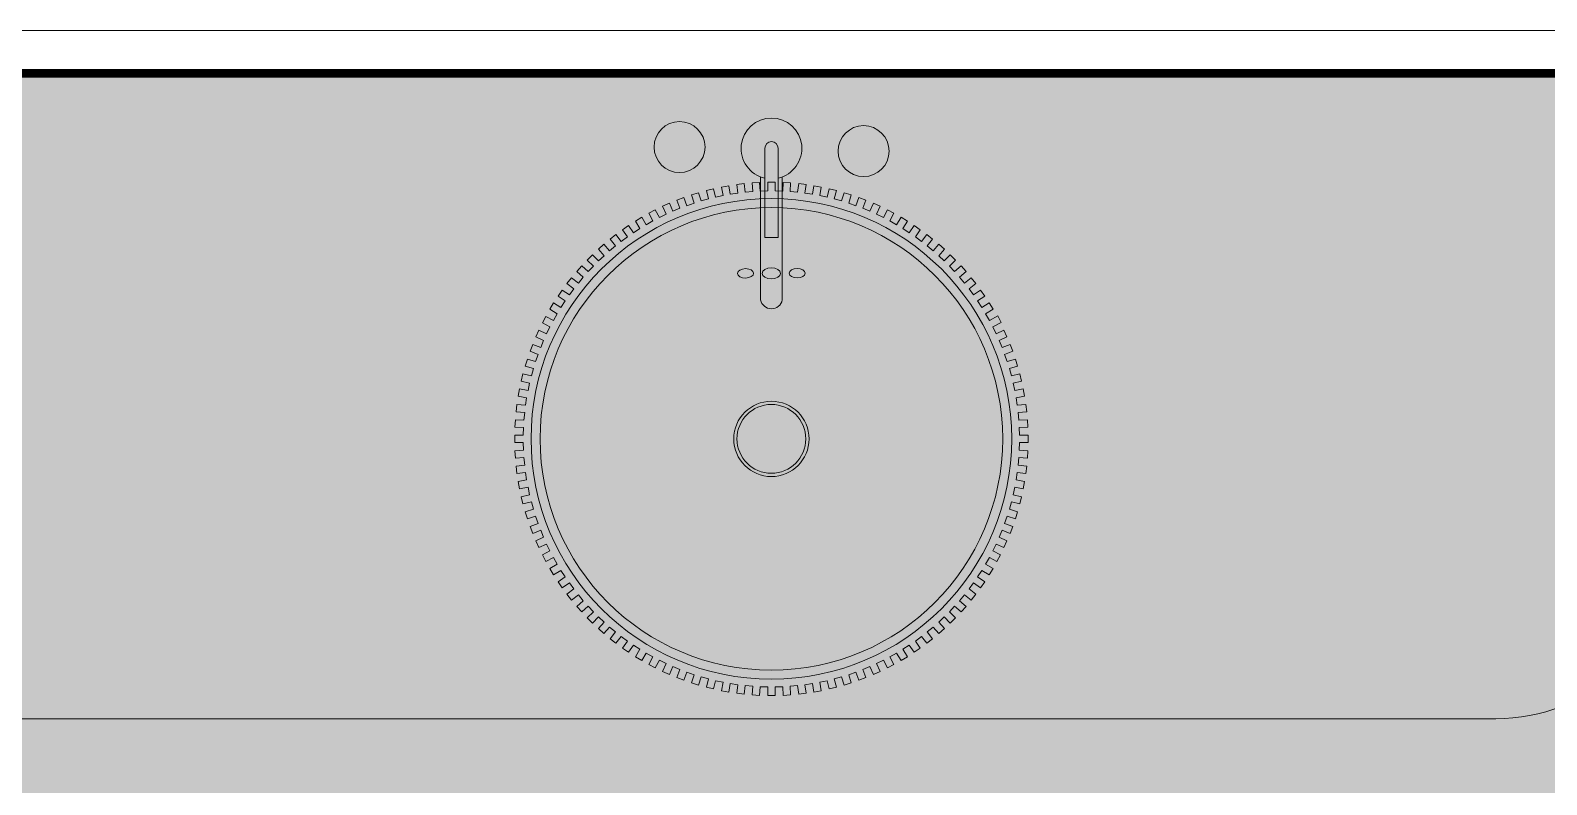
# Model space of a CAD drawing. Header units: metres. Extents: x 8 to 2416, y -346 to 476.
# Drawn here: x 217.583 to 218.993, y -96.512 to -95.811 of the extents above; entities that cross this region are included whole.
import ezdxf

# ---------------------------------------------------------------- set-up
doc = ezdxf.new("R2010")
doc.units = ezdxf.units.M
doc.linetypes.add('0', pattern=[0])
doc.layers.get('0').update_dxf_attribs({"color": 250, "linetype": '0', "lineweight": 20})
for name, color, linetype, lineweight in [('A-DOOR', 35, 'Continuous', 5), ('baños', 140, 'Continuous', 0), ('PLAFON', 253, 'Continuous', 5)]:
    doc.layers.add(name, color=color, linetype=linetype, lineweight=lineweight)
doc.styles.get("Standard").update_dxf_attribs({"font": 'arial.ttf', "height": 0.1875})

# ---------------------------------------------------------------- blocks, each defined once
blk = doc.blocks.new('PL BASE 2N NASAS 09')
at = {"layer": 'A-DOOR'}
for p, q in [((166.4316, -5.3718), (169.0136, -5.3718)), ((169.0136, -5.3718), (169.0476, -5.3718)), ((166.3576, -5.4117), (169.0876, -5.4117))]:
    blk.add_line(p, q, dxfattribs=at)
at = {"layer": 'baños', "linetype": 'Continuous'}
blk.add_line((168.3138, -5.4814, 0.0001), (168.3138, -5.5643, 0.0004), dxfattribs=at)
at = {"layer": 'baños'}
for p, q in [((168.2399, -5.5228), (168.2333, -5.5248)), ((168.2333, -5.5248), (168.2399, -5.5228)), ((168.2333, -5.5248), (168.2357, -5.5325)), ((168.2357, -5.5325), (168.2333, -5.5248)), ((168.2423, -5.5304), (168.2399, -5.5228)), ((168.2399, -5.5228), (168.2423, -5.5304)), ((168.2538, -5.5191), (168.2472, -5.5208)), ((168.2472, -5.5208), (168.2538, -5.5191)), ((168.2472, -5.5208), (168.2491, -5.5285)), ((168.2491, -5.5285), (168.2472, -5.5208)), ((168.2557, -5.5269), (168.2538, -5.5191)), ((168.2538, -5.5191), (168.2557, -5.5269)), ((168.268, -5.5163), (168.2612, -5.5175)), ((168.2612, -5.5175), (168.268, -5.5163)), ((168.2612, -5.5175), (168.2627, -5.5254)), ((168.2627, -5.5254), (168.2612, -5.5175)), ((168.2694, -5.5242), (168.268, -5.5163)), ((168.268, -5.5163), (168.2694, -5.5242)), ((168.2764, -5.5231), (168.2694, -5.5242)), ((168.2694, -5.5242), (168.2764, -5.5231)), ((168.2822, -5.5143), (168.2754, -5.5152)), ((168.2754, -5.5152), (168.2822, -5.5143)), ((168.2754, -5.5152), (168.2764, -5.5231)), ((168.2764, -5.5231), (168.2754, -5.5152)), ((168.2832, -5.5223), (168.2822, -5.5143)), ((168.2822, -5.5143), (168.2832, -5.5223)), ((168.2902, -5.5216), (168.2832, -5.5223)), ((168.2832, -5.5223), (168.2902, -5.5216)), ((168.2966, -5.5132), (168.2898, -5.5136)), ((168.2898, -5.5136), (168.2966, -5.5132)), ((168.2898, -5.5136), (168.2902, -5.5216)), ((168.2902, -5.5216), (168.2898, -5.5136)), ((168.2971, -5.5212), (168.2966, -5.5132)), ((168.2966, -5.5132), (168.2971, -5.5212)), ((168.3042, -5.521), (168.2971, -5.5212)), ((168.2971, -5.5212), (168.3042, -5.521)), ((168.311, -5.513), (168.3042, -5.513)), ((168.3042, -5.513), (168.3042, -5.521)), ((168.3042, -5.521), (168.3042, -5.513)), ((168.3042, -5.513), (168.311, -5.513)), ((168.311, -5.521), (168.311, -5.513)), ((168.311, -5.513), (168.311, -5.521)), ((168.3181, -5.5212), (168.311, -5.521)), ((168.311, -5.521), (168.3181, -5.5212)), ((168.3186, -5.5132), (168.3181, -5.5212)), ((168.3181, -5.5212), (168.3186, -5.5132)), ((168.3254, -5.5136), (168.3186, -5.5132)), ((168.3186, -5.5132), (168.3254, -5.5136)), ((168.325, -5.5216), (168.3254, -5.5136)), ((168.3254, -5.5136), (168.325, -5.5216)), ((168.332, -5.5223), (168.325, -5.5216)), ((168.325, -5.5216), (168.332, -5.5223)), ((168.333, -5.5143), (168.332, -5.5223)), ((168.332, -5.5223), (168.333, -5.5143)), ((168.3398, -5.5152), (168.333, -5.5143)), ((168.333, -5.5143), (168.3398, -5.5152)), ((168.3388, -5.5231), (168.3398, -5.5152)), ((168.3398, -5.5152), (168.3388, -5.5231)), ((168.3458, -5.5242), (168.3388, -5.5231)), ((168.3388, -5.5231), (168.3458, -5.5242)), ((168.3472, -5.5163), (168.3458, -5.5242)), ((168.3458, -5.5242), (168.3472, -5.5163)), ((168.354, -5.5175), (168.3472, -5.5163)), ((168.3472, -5.5163), (168.354, -5.5175)), ((168.3525, -5.5254), (168.354, -5.5175)), ((168.354, -5.5175), (168.3525, -5.5254)), ((168.3614, -5.5191), (168.3595, -5.5269)), ((168.3595, -5.5269), (168.3614, -5.5191)), ((168.368, -5.5208), (168.3614, -5.5191)), ((168.3614, -5.5191), (168.368, -5.5208)), ((168.3661, -5.5285), (168.368, -5.5208)), ((168.368, -5.5208), (168.3661, -5.5285)), ((168.3753, -5.5228), (168.3729, -5.5304)), ((168.3729, -5.5304), (168.3753, -5.5228)), ((168.3819, -5.5248), (168.3753, -5.5228)), ((168.3753, -5.5228), (168.3819, -5.5248)), ((168.3795, -5.5325), (168.3819, -5.5248)), ((168.3819, -5.5248), (168.3795, -5.5325)), ((168.1997, -5.5387), (168.1937, -5.5419)), ((168.1937, -5.5419), (168.1997, -5.5387)), ((168.2035, -5.5458), (168.1997, -5.5387)), ((168.1997, -5.5387), (168.2035, -5.5458)), ((168.2128, -5.5326), (168.2065, -5.5354)), ((168.2065, -5.5354), (168.2128, -5.5326)), ((168.2065, -5.5354), (168.2098, -5.5427)), ((168.2098, -5.5427), (168.2065, -5.5354)), ((168.2161, -5.5399), (168.2128, -5.5326)), ((168.2128, -5.5326), (168.2161, -5.5399)), ((168.2226, -5.5372), (168.2161, -5.5399)), ((168.2161, -5.5399), (168.2226, -5.5372)), ((168.2262, -5.5273), (168.2198, -5.5297)), ((168.2198, -5.5297), (168.2262, -5.5273)), ((168.2198, -5.5297), (168.2226, -5.5372)), ((168.2226, -5.5372), (168.2198, -5.5297)), ((168.229, -5.5348), (168.2262, -5.5273)), ((168.2262, -5.5273), (168.229, -5.5348)), ((168.2357, -5.5325), (168.229, -5.5348)), ((168.229, -5.5348), (168.2357, -5.5325)), ((168.2491, -5.5285), (168.2423, -5.5304)), ((168.2423, -5.5304), (168.2491, -5.5285)), ((168.2627, -5.5254), (168.2557, -5.5269)), ((168.2557, -5.5269), (168.2627, -5.5254)), ((168.3595, -5.5269), (168.3525, -5.5254)), ((168.3525, -5.5254), (168.3595, -5.5269)), ((168.3729, -5.5304), (168.3661, -5.5285)), ((168.3661, -5.5285), (168.3729, -5.5304)), ((168.3862, -5.5348), (168.3795, -5.5325)), ((168.3795, -5.5325), (168.3862, -5.5348)), ((168.389, -5.5273), (168.3862, -5.5348)), ((168.3862, -5.5348), (168.389, -5.5273)), ((168.3954, -5.5297), (168.389, -5.5273)), ((168.389, -5.5273), (168.3954, -5.5297)), ((168.3926, -5.5372), (168.3954, -5.5297)), ((168.3954, -5.5297), (168.3926, -5.5372)), ((168.3991, -5.5399), (168.3926, -5.5372)), ((168.3926, -5.5372), (168.3991, -5.5399)), ((168.4024, -5.5326), (168.3991, -5.5399)), ((168.3991, -5.5399), (168.4024, -5.5326)), ((168.4087, -5.5354), (168.4024, -5.5326)), ((168.4024, -5.5326), (168.4087, -5.5354)), ((168.4054, -5.5427), (168.4087, -5.5354)), ((168.4087, -5.5354), (168.4054, -5.5427)), ((168.4155, -5.5387), (168.4117, -5.5458)), ((168.4117, -5.5458), (168.4155, -5.5387)), ((168.4215, -5.5419), (168.4155, -5.5387)), ((168.4155, -5.5387), (168.4215, -5.5419)), ((168.1749, -5.5533), (168.1692, -5.5572)), ((168.1692, -5.5572), (168.1749, -5.5533)), ((168.1794, -5.5599), (168.1749, -5.5533)), ((168.1749, -5.5533), (168.1794, -5.5599)), ((168.1871, -5.5456), (168.1812, -5.5492)), ((168.1812, -5.5492), (168.1871, -5.5456)), ((168.1812, -5.5492), (168.1854, -5.556)), ((168.1854, -5.556), (168.1812, -5.5492)), ((168.1912, -5.5525), (168.1871, -5.5456)), ((168.1871, -5.5456), (168.1912, -5.5525)), ((168.1974, -5.549), (168.1912, -5.5525)), ((168.1912, -5.5525), (168.1974, -5.549)), ((168.1937, -5.5419), (168.1974, -5.549)), ((168.1974, -5.549), (168.1937, -5.5419)), ((168.2098, -5.5427), (168.2035, -5.5458)), ((168.2035, -5.5458), (168.2098, -5.5427)), ((168.4117, -5.5458), (168.4054, -5.5427)), ((168.4054, -5.5427), (168.4117, -5.5458)), ((168.4178, -5.549), (168.4215, -5.5419)), ((168.4215, -5.5419), (168.4178, -5.549)), ((168.424, -5.5525), (168.4178, -5.549)), ((168.4178, -5.549), (168.424, -5.5525)), ((168.4281, -5.5456), (168.424, -5.5525)), ((168.424, -5.5525), (168.4281, -5.5456)), ((168.434, -5.5492), (168.4281, -5.5456)), ((168.4281, -5.5456), (168.434, -5.5492)), ((168.4298, -5.556), (168.434, -5.5492)), ((168.434, -5.5492), (168.4298, -5.556)), ((168.4403, -5.5533), (168.4358, -5.5599)), ((168.4358, -5.5599), (168.4403, -5.5533)), ((168.446, -5.5572), (168.4403, -5.5533)), ((168.4403, -5.5533), (168.446, -5.5572)), ((168.1631, -5.5617), (168.1577, -5.5659)), ((168.1577, -5.5659), (168.1631, -5.5617)), ((168.1577, -5.5659), (168.1627, -5.5722)), ((168.1627, -5.5722), (168.1577, -5.5659)), ((168.1681, -5.568), (168.1631, -5.5617)), ((168.1631, -5.5617), (168.1681, -5.568)), ((168.1738, -5.5638), (168.1681, -5.568)), ((168.1681, -5.568), (168.1738, -5.5638)), ((168.1692, -5.5572), (168.1738, -5.5638)), ((168.1738, -5.5638), (168.1692, -5.5572)), ((168.1854, -5.556), (168.1794, -5.5599)), ((168.1794, -5.5599), (168.1854, -5.556)), ((168.4358, -5.5599), (168.4298, -5.556)), ((168.4298, -5.556), (168.4358, -5.5599)), ((168.4414, -5.5638), (168.446, -5.5572)), ((168.446, -5.5572), (168.4414, -5.5638)), ((168.4471, -5.568), (168.4414, -5.5638)), ((168.4414, -5.5638), (168.4471, -5.568)), ((168.4521, -5.5617), (168.4471, -5.568)), ((168.4471, -5.568), (168.4521, -5.5617)), ((168.4575, -5.5659), (168.4521, -5.5617)), ((168.4521, -5.5617), (168.4575, -5.5659)), ((168.4525, -5.5722), (168.4575, -5.5659)), ((168.4575, -5.5659), (168.4525, -5.5722)), ((168.1413, -5.5805), (168.1364, -5.5853)), ((168.1364, -5.5853), (168.1413, -5.5805)), ((168.147, -5.5861), (168.1413, -5.5805)), ((168.1413, -5.5805), (168.147, -5.5861)), ((168.1519, -5.5707), (168.1468, -5.5753)), ((168.1468, -5.5753), (168.1519, -5.5707)), ((168.1468, -5.5753), (168.1521, -5.5813)), ((168.1521, -5.5813), (168.1468, -5.5753)), ((168.1521, -5.5813), (168.147, -5.5861)), ((168.147, -5.5861), (168.1521, -5.5813)), ((168.1572, -5.5767), (168.1519, -5.5707)), ((168.1519, -5.5707), (168.1572, -5.5767)), ((168.1627, -5.5722), (168.1572, -5.5767)), ((168.1572, -5.5767), (168.1627, -5.5722)), ((168.458, -5.5767), (168.4525, -5.5722)), ((168.4525, -5.5722), (168.458, -5.5767)), ((168.4633, -5.5707), (168.458, -5.5767)), ((168.458, -5.5767), (168.4633, -5.5707)), ((168.4631, -5.5813), (168.4684, -5.5753)), ((168.4684, -5.5753), (168.4631, -5.5813)), ((168.4682, -5.5861), (168.4631, -5.5813)), ((168.4631, -5.5813), (168.4682, -5.5861)), ((168.4684, -5.5753), (168.4633, -5.5707)), ((168.4633, -5.5707), (168.4684, -5.5753)), ((168.4739, -5.5805), (168.4682, -5.5861)), ((168.4682, -5.5861), (168.4739, -5.5805)), ((168.4788, -5.5853), (168.4739, -5.5805)), ((168.4739, -5.5805), (168.4788, -5.5853)), ((168.1313, -5.5908), (168.1267, -5.596)), ((168.1267, -5.596), (168.1313, -5.5908)), ((168.1373, -5.5961), (168.1313, -5.5908)), ((168.1313, -5.5908), (168.1373, -5.5961)), ((168.1364, -5.5853), (168.1421, -5.591)), ((168.1421, -5.591), (168.1364, -5.5853)), ((168.1421, -5.591), (168.1373, -5.5961)), ((168.1373, -5.5961), (168.1421, -5.591)), ((168.4731, -5.591), (168.4788, -5.5853)), ((168.4788, -5.5853), (168.4731, -5.591)), ((168.4779, -5.5961), (168.4731, -5.591)), ((168.4731, -5.591), (168.4779, -5.5961)), ((168.4839, -5.5908), (168.4779, -5.5961)), ((168.4779, -5.5961), (168.4839, -5.5908)), ((168.4885, -5.596), (168.4839, -5.5908)), ((168.4839, -5.5908), (168.4885, -5.596)), ((168.1219, -5.6018), (168.1176, -5.6072)), ((168.1176, -5.6072), (168.1219, -5.6018)), ((168.1176, -5.6072), (168.1239, -5.6121)), ((168.1239, -5.6121), (168.1176, -5.6072)), ((168.1282, -5.6067), (168.1219, -5.6018)), ((168.1219, -5.6018), (168.1282, -5.6067)), ((168.1267, -5.596), (168.1327, -5.6013)), ((168.1327, -5.6013), (168.1267, -5.596)), ((168.1327, -5.6013), (168.1282, -5.6067)), ((168.1282, -5.6067), (168.1327, -5.6013)), ((168.4825, -5.6013), (168.4885, -5.596)), ((168.4885, -5.596), (168.4825, -5.6013)), ((168.487, -5.6067), (168.4825, -5.6013)), ((168.4825, -5.6013), (168.487, -5.6067)), ((168.4933, -5.6018), (168.487, -5.6067)), ((168.487, -5.6067), (168.4933, -5.6018)), ((168.4913, -5.6121), (168.4976, -5.6072)), ((168.4976, -5.6072), (168.4913, -5.6121)), ((168.4976, -5.6072), (168.4933, -5.6018)), ((168.4933, -5.6018), (168.4976, -5.6072)), ((168.1132, -5.6132), (168.1093, -5.6189)), ((168.1093, -5.6189), (168.1132, -5.6132)), ((168.1093, -5.6189), (168.1159, -5.6234)), ((168.1159, -5.6234), (168.1093, -5.6189)), ((168.1159, -5.6234), (168.112, -5.6294)), ((168.112, -5.6294), (168.1159, -5.6234)), ((168.1198, -5.6178), (168.1132, -5.6132)), ((168.1132, -5.6132), (168.1198, -5.6178)), ((168.1239, -5.6121), (168.1198, -5.6178)), ((168.1198, -5.6178), (168.1239, -5.6121)), ((168.4954, -5.6178), (168.4913, -5.6121)), ((168.4913, -5.6121), (168.4954, -5.6178)), ((168.502, -5.6132), (168.4954, -5.6178)), ((168.4954, -5.6178), (168.502, -5.6132)), ((168.4993, -5.6234), (168.5059, -5.6189)), ((168.5059, -5.6189), (168.4993, -5.6234)), ((168.5032, -5.6294), (168.4993, -5.6234)), ((168.4993, -5.6234), (168.5032, -5.6294)), ((168.5059, -5.6189), (168.502, -5.6132)), ((168.502, -5.6132), (168.5059, -5.6189)), ((168.0979, -5.6377), (168.0947, -5.6438)), ((168.0947, -5.6438), (168.0979, -5.6377)), ((168.105, -5.6414), (168.0979, -5.6377)), ((168.0979, -5.6377), (168.105, -5.6414)), ((168.1052, -5.6252), (168.1016, -5.6311)), ((168.1016, -5.6311), (168.1052, -5.6252)), ((168.1016, -5.6311), (168.1085, -5.6353)), ((168.1085, -5.6353), (168.1016, -5.6311)), ((168.1085, -5.6353), (168.105, -5.6414)), ((168.105, -5.6414), (168.1085, -5.6353)), ((168.112, -5.6294), (168.1052, -5.6252)), ((168.1052, -5.6252), (168.112, -5.6294)), ((168.51, -5.6252), (168.5032, -5.6294)), ((168.5032, -5.6294), (168.51, -5.6252)), ((168.5067, -5.6353), (168.5136, -5.6311)), ((168.5136, -5.6311), (168.5067, -5.6353)), ((168.5102, -5.6414), (168.5067, -5.6353)), ((168.5067, -5.6353), (168.5102, -5.6414)), ((168.5136, -5.6311), (168.51, -5.6252)), ((168.51, -5.6252), (168.5136, -5.6311)), ((168.518, -5.6373), (168.5102, -5.6414)), ((168.5102, -5.6414), (168.518, -5.6373)), ((168.5211, -5.6434), (168.518, -5.6373)), ((168.518, -5.6373), (168.5211, -5.6434)), ((168.0914, -5.6506), (168.0886, -5.6568)), ((168.0886, -5.6568), (168.0914, -5.6506)), ((168.0987, -5.6538), (168.0914, -5.6506)), ((168.0914, -5.6506), (168.0987, -5.6538)), ((168.0947, -5.6438), (168.1018, -5.6475)), ((168.1018, -5.6475), (168.0947, -5.6438)), ((168.1018, -5.6475), (168.0987, -5.6538)), ((168.0987, -5.6538), (168.1018, -5.6475)), ((168.5134, -5.6475), (168.5211, -5.6434)), ((168.5211, -5.6434), (168.5134, -5.6475)), ((168.5165, -5.6538), (168.5134, -5.6475)), ((168.5134, -5.6475), (168.5165, -5.6538)), ((168.5238, -5.6506), (168.5165, -5.6538)), ((168.5165, -5.6538), (168.5238, -5.6506)), ((168.5266, -5.6568), (168.5238, -5.6506)), ((168.5238, -5.6506), (168.5266, -5.6568)), ((168.0857, -5.6638), (168.0833, -5.6702)), ((168.0833, -5.6702), (168.0857, -5.6638)), ((168.0932, -5.6666), (168.0857, -5.6638)), ((168.0857, -5.6638), (168.0932, -5.6666)), ((168.0886, -5.6568), (168.0959, -5.6601)), ((168.0959, -5.6601), (168.0886, -5.6568)), ((168.0959, -5.6601), (168.0932, -5.6666)), ((168.0932, -5.6666), (168.0959, -5.6601)), ((168.5193, -5.6601), (168.5266, -5.6568)), ((168.5266, -5.6568), (168.5193, -5.6601)), ((168.522, -5.6666), (168.5193, -5.6601)), ((168.5193, -5.6601), (168.522, -5.6666)), ((168.5295, -5.6638), (168.522, -5.6666)), ((168.522, -5.6666), (168.5295, -5.6638)), ((168.5319, -5.6702), (168.5295, -5.6638)), ((168.5295, -5.6638), (168.5319, -5.6702)), ((168.0808, -5.6774), (168.0788, -5.6839)), ((168.0788, -5.6839), (168.0808, -5.6774)), ((168.0884, -5.6797), (168.0808, -5.6774)), ((168.0808, -5.6774), (168.0884, -5.6797)), ((168.0833, -5.6702), (168.0908, -5.6731)), ((168.0908, -5.6731), (168.0833, -5.6702)), ((168.0908, -5.6731), (168.0884, -5.6797)), ((168.0884, -5.6797), (168.0908, -5.6731)), ((168.5244, -5.6731), (168.5319, -5.6702)), ((168.5319, -5.6702), (168.5244, -5.6731)), ((168.5268, -5.6797), (168.5244, -5.6731)), ((168.5244, -5.6731), (168.5268, -5.6797)), ((168.5344, -5.6774), (168.5268, -5.6797)), ((168.5268, -5.6797), (168.5344, -5.6774)), ((168.5364, -5.6839), (168.5344, -5.6774)), ((168.5344, -5.6774), (168.5364, -5.6839)), ((168.0767, -5.6912), (168.0751, -5.6979)), ((168.0751, -5.6979), (168.0767, -5.6912)), ((168.0845, -5.6931), (168.0767, -5.6912)), ((168.0767, -5.6912), (168.0845, -5.6931)), ((168.0788, -5.6839), (168.0864, -5.6863)), ((168.0864, -5.6863), (168.0788, -5.6839)), ((168.0864, -5.6863), (168.0845, -5.6931)), ((168.0845, -5.6931), (168.0864, -5.6863)), ((168.5288, -5.6863), (168.5364, -5.6839)), ((168.5364, -5.6839), (168.5288, -5.6863)), ((168.5307, -5.6931), (168.5288, -5.6863)), ((168.5288, -5.6863), (168.5307, -5.6931)), ((168.5385, -5.6912), (168.5307, -5.6931)), ((168.5307, -5.6931), (168.5385, -5.6912)), ((168.5401, -5.6979), (168.5385, -5.6912)), ((168.5385, -5.6912), (168.5401, -5.6979)), ((168.0735, -5.7052), (168.0723, -5.712)), ((168.0723, -5.712), (168.0735, -5.7052)), ((168.0814, -5.7067), (168.0735, -5.7052)), ((168.0735, -5.7052), (168.0814, -5.7067)), ((168.0751, -5.6979), (168.0829, -5.6998)), ((168.0829, -5.6998), (168.0751, -5.6979)), ((168.0829, -5.6998), (168.0814, -5.7067)), ((168.0814, -5.7067), (168.0829, -5.6998)), ((168.5323, -5.6998), (168.5401, -5.6979)), ((168.5401, -5.6979), (168.5323, -5.6998)), ((168.5338, -5.7067), (168.5323, -5.6998)), ((168.5323, -5.6998), (168.5338, -5.7067)), ((168.5417, -5.7052), (168.5338, -5.7067)), ((168.5338, -5.7067), (168.5417, -5.7052)), ((168.5429, -5.712), (168.5417, -5.7052)), ((168.5417, -5.7052), (168.5429, -5.712)), ((168.0711, -5.7195), (168.0703, -5.7263)), ((168.0703, -5.7263), (168.0711, -5.7195)), ((168.0791, -5.7204), (168.0711, -5.7195)), ((168.0711, -5.7195), (168.0791, -5.7204)), ((168.0723, -5.712), (168.0801, -5.7134)), ((168.0801, -5.7134), (168.0723, -5.712)), ((168.0801, -5.7134), (168.0791, -5.7204)), ((168.0791, -5.7204), (168.0801, -5.7134)), ((168.5351, -5.7134), (168.5429, -5.712)), ((168.5429, -5.712), (168.5351, -5.7134)), ((168.5361, -5.7204), (168.5351, -5.7134)), ((168.5351, -5.7134), (168.5361, -5.7204)), ((168.5441, -5.7195), (168.5361, -5.7204)), ((168.5361, -5.7204), (168.5441, -5.7195)), ((168.5449, -5.7263), (168.5441, -5.7195)), ((168.5441, -5.7195), (168.5449, -5.7263)), ((168.0696, -5.7338), (168.0692, -5.7406)), ((168.0692, -5.7406), (168.0696, -5.7338)), ((168.0776, -5.7343), (168.0696, -5.7338)), ((168.0696, -5.7338), (168.0776, -5.7343)), ((168.0703, -5.7263), (168.0783, -5.7272)), ((168.0783, -5.7272), (168.0703, -5.7263)), ((168.0783, -5.7272), (168.0776, -5.7343)), ((168.0776, -5.7343), (168.0783, -5.7272)), ((168.5369, -5.7272), (168.5449, -5.7263)), ((168.5449, -5.7263), (168.5369, -5.7272)), ((168.5376, -5.7343), (168.5369, -5.7272)), ((168.5369, -5.7272), (168.5376, -5.7343)), ((168.5456, -5.7338), (168.5376, -5.7343)), ((168.5376, -5.7343), (168.5456, -5.7338)), ((168.546, -5.7406), (168.5456, -5.7338)), ((168.5456, -5.7338), (168.546, -5.7406)), ((168.077, -5.7482), (168.069, -5.7482)), ((168.069, -5.7482), (168.069, -5.7551)), ((168.069, -5.7551), (168.069, -5.7482)), ((168.069, -5.7482), (168.077, -5.7482)), ((168.0692, -5.7406), (168.0772, -5.7411)), ((168.0772, -5.7411), (168.0692, -5.7406)), ((168.0772, -5.7411), (168.077, -5.7482)), ((168.077, -5.7482), (168.0772, -5.7411)), ((168.538, -5.7411), (168.546, -5.7406)), ((168.546, -5.7406), (168.538, -5.7411)), ((168.5382, -5.7482), (168.538, -5.7411)), ((168.538, -5.7411), (168.5382, -5.7482)), ((168.5462, -5.7482), (168.5382, -5.7482)), ((168.5382, -5.7482), (168.5462, -5.7482)), ((168.5462, -5.7551), (168.5462, -5.7482)), ((168.5462, -5.7482), (168.5462, -5.7551)), ((168.069, -5.7551), (168.077, -5.7551)), ((168.077, -5.7551), (168.069, -5.7551)), ((168.0772, -5.7621), (168.0692, -5.7626)), ((168.0692, -5.7626), (168.0772, -5.7621)), ((168.0692, -5.7626), (168.0696, -5.7695)), ((168.0696, -5.7695), (168.0692, -5.7626)), ((168.077, -5.7551), (168.0772, -5.7621)), ((168.0772, -5.7621), (168.077, -5.7551)), ((168.538, -5.7621), (168.5382, -5.7551)), ((168.5382, -5.7551), (168.538, -5.7621)), ((168.546, -5.7626), (168.538, -5.7621)), ((168.538, -5.7621), (168.546, -5.7626)), ((168.5382, -5.7551), (168.5462, -5.7551)), ((168.5462, -5.7551), (168.5382, -5.7551)), ((168.5456, -5.7695), (168.546, -5.7626)), ((168.546, -5.7626), (168.5456, -5.7695)), ((168.0696, -5.7695), (168.0776, -5.769)), ((168.0776, -5.769), (168.0696, -5.7695)), ((168.0783, -5.776), (168.0703, -5.777)), ((168.0703, -5.777), (168.0783, -5.776)), ((168.0703, -5.777), (168.0711, -5.7838)), ((168.0711, -5.7838), (168.0703, -5.777)), ((168.0776, -5.769), (168.0783, -5.776)), ((168.0783, -5.776), (168.0776, -5.769)), ((168.5369, -5.776), (168.5376, -5.769)), ((168.5376, -5.769), (168.5369, -5.776)), ((168.5449, -5.777), (168.5369, -5.776)), ((168.5369, -5.776), (168.5449, -5.777)), ((168.5376, -5.769), (168.5456, -5.7695)), ((168.5456, -5.7695), (168.5376, -5.769)), ((168.5441, -5.7838), (168.5449, -5.777)), ((168.5449, -5.777), (168.5441, -5.7838)), ((168.0711, -5.7838), (168.0791, -5.7828)), ((168.0791, -5.7828), (168.0711, -5.7838)), ((168.0801, -5.7898), (168.0723, -5.7913)), ((168.0723, -5.7913), (168.0801, -5.7898)), ((168.0723, -5.7913), (168.0735, -5.798)), ((168.0735, -5.798), (168.0723, -5.7913)), ((168.0791, -5.7828), (168.0801, -5.7898)), ((168.0801, -5.7898), (168.0791, -5.7828)), ((168.5351, -5.7898), (168.5361, -5.7828)), ((168.5361, -5.7828), (168.5351, -5.7898)), ((168.5429, -5.7913), (168.5351, -5.7898)), ((168.5351, -5.7898), (168.5429, -5.7913)), ((168.5361, -5.7828), (168.5441, -5.7838)), ((168.5441, -5.7838), (168.5361, -5.7828)), ((168.5417, -5.798), (168.5429, -5.7913)), ((168.5429, -5.7913), (168.5417, -5.798)), ((168.0735, -5.798), (168.0814, -5.7966)), ((168.0814, -5.7966), (168.0735, -5.798)), ((168.0829, -5.8035), (168.0751, -5.8054)), ((168.0751, -5.8054), (168.0829, -5.8035)), ((168.0751, -5.8054), (168.0767, -5.8121)), ((168.0767, -5.8121), (168.0751, -5.8054)), ((168.0814, -5.7966), (168.0829, -5.8035)), ((168.0829, -5.8035), (168.0814, -5.7966)), ((168.5323, -5.8035), (168.5338, -5.7966)), ((168.5338, -5.7966), (168.5323, -5.8035)), ((168.5401, -5.8054), (168.5323, -5.8035)), ((168.5323, -5.8035), (168.5401, -5.8054)), ((168.5338, -5.7966), (168.5417, -5.798)), ((168.5417, -5.798), (168.5338, -5.7966)), ((168.5385, -5.8121), (168.5401, -5.8054)), ((168.5401, -5.8054), (168.5385, -5.8121)), ((168.0767, -5.8121), (168.0845, -5.8102)), ((168.0845, -5.8102), (168.0767, -5.8121)), ((168.0864, -5.817), (168.0788, -5.8193)), ((168.0788, -5.8193), (168.0864, -5.817)), ((168.0788, -5.8193), (168.0808, -5.8259)), ((168.0808, -5.8259), (168.0788, -5.8193)), ((168.0845, -5.8102), (168.0864, -5.817)), ((168.0864, -5.817), (168.0845, -5.8102)), ((168.5288, -5.817), (168.5307, -5.8102)), ((168.5307, -5.8102), (168.5288, -5.817)), ((168.5364, -5.8193), (168.5288, -5.817)), ((168.5288, -5.817), (168.5364, -5.8193)), ((168.5307, -5.8102), (168.5385, -5.8121)), ((168.5385, -5.8121), (168.5307, -5.8102)), ((168.5344, -5.8259), (168.5364, -5.8193)), ((168.5364, -5.8193), (168.5344, -5.8259)), ((168.0808, -5.8259), (168.0884, -5.8235)), ((168.0884, -5.8235), (168.0808, -5.8259)), ((168.0908, -5.8302), (168.0833, -5.833)), ((168.0833, -5.833), (168.0908, -5.8302)), ((168.0833, -5.833), (168.0857, -5.8395)), ((168.0857, -5.8395), (168.0833, -5.833)), ((168.0884, -5.8235), (168.0908, -5.8302)), ((168.0908, -5.8302), (168.0884, -5.8235)), ((168.5244, -5.8302), (168.5268, -5.8235)), ((168.5268, -5.8235), (168.5244, -5.8302)), ((168.5319, -5.833), (168.5244, -5.8302)), ((168.5244, -5.8302), (168.5319, -5.833)), ((168.5268, -5.8235), (168.5344, -5.8259)), ((168.5344, -5.8259), (168.5268, -5.8235)), ((168.5295, -5.8395), (168.5319, -5.833)), ((168.5319, -5.833), (168.5295, -5.8395)), ((168.0857, -5.8395), (168.0932, -5.8366)), ((168.0932, -5.8366), (168.0857, -5.8395)), ((168.0959, -5.8431), (168.0886, -5.8464)), ((168.0886, -5.8464), (168.0959, -5.8431)), ((168.0886, -5.8464), (168.0914, -5.8527)), ((168.0914, -5.8527), (168.0886, -5.8464)), ((168.0932, -5.8366), (168.0959, -5.8431)), ((168.0959, -5.8431), (168.0932, -5.8366)), ((168.5193, -5.8431), (168.522, -5.8366)), ((168.522, -5.8366), (168.5193, -5.8431)), ((168.5266, -5.8464), (168.5193, -5.8431)), ((168.5193, -5.8431), (168.5266, -5.8464)), ((168.522, -5.8366), (168.5295, -5.8395)), ((168.5295, -5.8395), (168.522, -5.8366)), ((168.5238, -5.8527), (168.5266, -5.8464)), ((168.5266, -5.8464), (168.5238, -5.8527)), ((168.0914, -5.8527), (168.0987, -5.8494)), ((168.0987, -5.8494), (168.0914, -5.8527)), ((168.1018, -5.8558), (168.0947, -5.8595)), ((168.0947, -5.8595), (168.1018, -5.8558)), ((168.0947, -5.8595), (168.0979, -5.8656)), ((168.0979, -5.8656), (168.0947, -5.8595)), ((168.0979, -5.8656), (168.105, -5.8618)), ((168.105, -5.8618), (168.0979, -5.8656)), ((168.0987, -5.8494), (168.1018, -5.8558)), ((168.1018, -5.8558), (168.0987, -5.8494)), ((168.105, -5.8618), (168.1085, -5.868)), ((168.1085, -5.868), (168.105, -5.8618)), ((168.5067, -5.868), (168.5102, -5.8618)), ((168.5102, -5.8618), (168.5067, -5.868)), ((168.5102, -5.8618), (168.5173, -5.8656)), ((168.5173, -5.8656), (168.5102, -5.8618)), ((168.5134, -5.8558), (168.5165, -5.8494)), ((168.5165, -5.8494), (168.5134, -5.8558)), ((168.5205, -5.8595), (168.5134, -5.8558)), ((168.5134, -5.8558), (168.5205, -5.8595)), ((168.5165, -5.8494), (168.5238, -5.8527)), ((168.5238, -5.8527), (168.5165, -5.8494)), ((168.5173, -5.8656), (168.5205, -5.8595)), ((168.5205, -5.8595), (168.5173, -5.8656)), ((168.1085, -5.868), (168.1016, -5.8721)), ((168.1016, -5.8721), (168.1085, -5.868)), ((168.1016, -5.8721), (168.1052, -5.878)), ((168.1052, -5.878), (168.1016, -5.8721)), ((168.1052, -5.878), (168.112, -5.8739)), ((168.112, -5.8739), (168.1052, -5.878)), ((168.112, -5.8739), (168.1159, -5.8798)), ((168.1159, -5.8798), (168.112, -5.8739)), ((168.4993, -5.8798), (168.5032, -5.8739)), ((168.5032, -5.8739), (168.4993, -5.8798)), ((168.5032, -5.8739), (168.51, -5.878)), ((168.51, -5.878), (168.5032, -5.8739)), ((168.5136, -5.8721), (168.5067, -5.868)), ((168.5067, -5.868), (168.5136, -5.8721)), ((168.51, -5.878), (168.5136, -5.8721)), ((168.5136, -5.8721), (168.51, -5.878)), ((168.1159, -5.8798), (168.1093, -5.8844)), ((168.1093, -5.8844), (168.1159, -5.8798)), ((168.1093, -5.8844), (168.1132, -5.89)), ((168.1132, -5.89), (168.1093, -5.8844)), ((168.1132, -5.89), (168.1198, -5.8855)), ((168.1198, -5.8855), (168.1132, -5.89)), ((168.1239, -5.8911), (168.1176, -5.8961)), ((168.1176, -5.8961), (168.1239, -5.8911)), ((168.1198, -5.8855), (168.1239, -5.8911)), ((168.1239, -5.8911), (168.1198, -5.8855)), ((168.4913, -5.8911), (168.4954, -5.8855)), ((168.4954, -5.8855), (168.4913, -5.8911)), ((168.4976, -5.8961), (168.4913, -5.8911)), ((168.4913, -5.8911), (168.4976, -5.8961)), ((168.4954, -5.8855), (168.502, -5.89)), ((168.502, -5.89), (168.4954, -5.8855)), ((168.5059, -5.8844), (168.4993, -5.8798)), ((168.4993, -5.8798), (168.5059, -5.8844)), ((168.502, -5.89), (168.5059, -5.8844)), ((168.5059, -5.8844), (168.502, -5.89)), ((168.1176, -5.8961), (168.1219, -5.9015)), ((168.1219, -5.9015), (168.1176, -5.8961)), ((168.1219, -5.9015), (168.1282, -5.8966)), ((168.1282, -5.8966), (168.1219, -5.9015)), ((168.1327, -5.902), (168.1267, -5.9073)), ((168.1267, -5.9073), (168.1327, -5.902)), ((168.1282, -5.8966), (168.1327, -5.902)), ((168.1327, -5.902), (168.1282, -5.8966)), ((168.4825, -5.902), (168.487, -5.8966)), ((168.487, -5.8966), (168.4825, -5.902)), ((168.4885, -5.9073), (168.4825, -5.902)), ((168.4825, -5.902), (168.4885, -5.9073)), ((168.487, -5.8966), (168.4933, -5.9015)), ((168.4933, -5.9015), (168.487, -5.8966)), ((168.4933, -5.9015), (168.4976, -5.8961)), ((168.4976, -5.8961), (168.4933, -5.9015)), ((168.1267, -5.9073), (168.1313, -5.9124)), ((168.1313, -5.9124), (168.1267, -5.9073)), ((168.1313, -5.9124), (168.1373, -5.9071)), ((168.1373, -5.9071), (168.1313, -5.9124)), ((168.1421, -5.9123), (168.1364, -5.9179)), ((168.1364, -5.9179), (168.1421, -5.9123)), ((168.1364, -5.9179), (168.1413, -5.9228)), ((168.1413, -5.9228), (168.1364, -5.9179)), ((168.1373, -5.9071), (168.1421, -5.9123)), ((168.1421, -5.9123), (168.1373, -5.9071)), ((168.1413, -5.9228), (168.147, -5.9171)), ((168.147, -5.9171), (168.1413, -5.9228)), ((168.147, -5.9171), (168.1521, -5.922)), ((168.1521, -5.922), (168.147, -5.9171)), ((168.4631, -5.922), (168.4682, -5.9171)), ((168.4682, -5.9171), (168.4631, -5.922)), ((168.4682, -5.9171), (168.4739, -5.9228)), ((168.4739, -5.9228), (168.4682, -5.9171)), ((168.4731, -5.9123), (168.4779, -5.9071)), ((168.4779, -5.9071), (168.4731, -5.9123)), ((168.4788, -5.9179), (168.4731, -5.9123)), ((168.4731, -5.9123), (168.4788, -5.9179)), ((168.4739, -5.9228), (168.4788, -5.9179)), ((168.4788, -5.9179), (168.4739, -5.9228)), ((168.4779, -5.9071), (168.4839, -5.9124)), ((168.4839, -5.9124), (168.4779, -5.9071)), ((168.4839, -5.9124), (168.4885, -5.9073)), ((168.4885, -5.9073), (168.4839, -5.9124)), ((168.1521, -5.922), (168.1468, -5.928)), ((168.1468, -5.928), (168.1521, -5.922)), ((168.1468, -5.928), (168.1519, -5.9325)), ((168.1519, -5.9325), (168.1468, -5.928)), ((168.1519, -5.9325), (168.1572, -5.9265)), ((168.1572, -5.9265), (168.1519, -5.9325)), ((168.1572, -5.9265), (168.1627, -5.931)), ((168.1627, -5.931), (168.1572, -5.9265)), ((168.1627, -5.931), (168.1577, -5.9374)), ((168.1577, -5.9374), (168.1627, -5.931)), ((168.4525, -5.931), (168.458, -5.9265)), ((168.458, -5.9265), (168.4525, -5.931)), ((168.4575, -5.9374), (168.4525, -5.931)), ((168.4525, -5.931), (168.4575, -5.9374)), ((168.458, -5.9265), (168.4633, -5.9325)), ((168.4633, -5.9325), (168.458, -5.9265)), ((168.4684, -5.928), (168.4631, -5.922)), ((168.4631, -5.922), (168.4684, -5.928)), ((168.4633, -5.9325), (168.4684, -5.928)), ((168.4684, -5.928), (168.4633, -5.9325)), ((168.1577, -5.9374), (168.1631, -5.9416)), ((168.1631, -5.9416), (168.1577, -5.9374)), ((168.1631, -5.9416), (168.1681, -5.9353)), ((168.1681, -5.9353), (168.1631, -5.9416)), ((168.1681, -5.9353), (168.1738, -5.9395)), ((168.1738, -5.9395), (168.1681, -5.9353)), ((168.1738, -5.9395), (168.1692, -5.9461)), ((168.1692, -5.9461), (168.1738, -5.9395)), ((168.1692, -5.9461), (168.1749, -5.95)), ((168.1749, -5.95), (168.1692, -5.9461)), ((168.1749, -5.95), (168.1794, -5.9434)), ((168.1794, -5.9434), (168.1749, -5.95)), ((168.1794, -5.9434), (168.1854, -5.9472)), ((168.1854, -5.9472), (168.1794, -5.9434)), ((168.1854, -5.9472), (168.1812, -5.9541)), ((168.1812, -5.9541), (168.1854, -5.9472)), ((168.4298, -5.9472), (168.4358, -5.9434)), ((168.4358, -5.9434), (168.4298, -5.9472)), ((168.434, -5.9541), (168.4298, -5.9472)), ((168.4298, -5.9472), (168.434, -5.9541)), ((168.4358, -5.9434), (168.4403, -5.95)), ((168.4403, -5.95), (168.4358, -5.9434)), ((168.4403, -5.95), (168.446, -5.9461)), ((168.446, -5.9461), (168.4403, -5.95)), ((168.4414, -5.9395), (168.4471, -5.9353)), ((168.4471, -5.9353), (168.4414, -5.9395)), ((168.446, -5.9461), (168.4414, -5.9395)), ((168.4414, -5.9395), (168.446, -5.9461)), ((168.4471, -5.9353), (168.4521, -5.9416)), ((168.4521, -5.9416), (168.4471, -5.9353)), ((168.4521, -5.9416), (168.4575, -5.9374)), ((168.4575, -5.9374), (168.4521, -5.9416)), ((168.1812, -5.9541), (168.1871, -5.9576)), ((168.1871, -5.9576), (168.1812, -5.9541)), ((168.1871, -5.9576), (168.1912, -5.9508)), ((168.1912, -5.9508), (168.1871, -5.9576)), ((168.1912, -5.9508), (168.1974, -5.9542)), ((168.1974, -5.9542), (168.1912, -5.9508)), ((168.1974, -5.9542), (168.1937, -5.9613)), ((168.1937, -5.9613), (168.1974, -5.9542)), ((168.1937, -5.9613), (168.1997, -5.9645)), ((168.1997, -5.9645), (168.1937, -5.9613)), ((168.1997, -5.9645), (168.2035, -5.9574)), ((168.2035, -5.9574), (168.1997, -5.9645)), ((168.2035, -5.9574), (168.2098, -5.9605)), ((168.2098, -5.9605), (168.2035, -5.9574)), ((168.2098, -5.9605), (168.2065, -5.9678)), ((168.2065, -5.9678), (168.2098, -5.9605)), ((168.4054, -5.9605), (168.4117, -5.9574)), ((168.4117, -5.9574), (168.4054, -5.9605)), ((168.4087, -5.9678), (168.4054, -5.9605)), ((168.4054, -5.9605), (168.4087, -5.9678)), ((168.4117, -5.9574), (168.4155, -5.9645)), ((168.4155, -5.9645), (168.4117, -5.9574)), ((168.4155, -5.9645), (168.4215, -5.9613)), ((168.4215, -5.9613), (168.4155, -5.9645)), ((168.4178, -5.9542), (168.424, -5.9508)), ((168.424, -5.9508), (168.4178, -5.9542)), ((168.4215, -5.9613), (168.4178, -5.9542)), ((168.4178, -5.9542), (168.4215, -5.9613)), ((168.424, -5.9508), (168.4281, -5.9576)), ((168.4281, -5.9576), (168.424, -5.9508)), ((168.4281, -5.9576), (168.434, -5.9541)), ((168.434, -5.9541), (168.4281, -5.9576)), ((168.2065, -5.9678), (168.2128, -5.9706)), ((168.2128, -5.9706), (168.2065, -5.9678)), ((168.2128, -5.9706), (168.2161, -5.9633)), ((168.2161, -5.9633), (168.2128, -5.9706)), ((168.2161, -5.9633), (168.2226, -5.966)), ((168.2226, -5.966), (168.2161, -5.9633)), ((168.2226, -5.966), (168.2198, -5.9735)), ((168.2198, -5.9735), (168.2226, -5.966)), ((168.2198, -5.9735), (168.2262, -5.976)), ((168.2262, -5.976), (168.2198, -5.9735)), ((168.2262, -5.976), (168.229, -5.9685)), ((168.229, -5.9685), (168.2262, -5.976)), ((168.229, -5.9685), (168.2357, -5.9708)), ((168.2357, -5.9708), (168.229, -5.9685)), ((168.2357, -5.9708), (168.2333, -5.9784)), ((168.2333, -5.9784), (168.2357, -5.9708)), ((168.2399, -5.9805), (168.2423, -5.9728)), ((168.2423, -5.9728), (168.2399, -5.9805)), ((168.2423, -5.9728), (168.2491, -5.9747)), ((168.2491, -5.9747), (168.2423, -5.9728)), ((168.2491, -5.9747), (168.2472, -5.9825)), ((168.2472, -5.9825), (168.2491, -5.9747)), ((168.3661, -5.9747), (168.3729, -5.9728)), ((168.3729, -5.9728), (168.3661, -5.9747)), ((168.368, -5.9825), (168.3661, -5.9747)), ((168.3661, -5.9747), (168.368, -5.9825)), ((168.3729, -5.9728), (168.3753, -5.9805)), ((168.3753, -5.9805), (168.3729, -5.9728)), ((168.3795, -5.9708), (168.3862, -5.9685)), ((168.3862, -5.9685), (168.3795, -5.9708)), ((168.3819, -5.9784), (168.3795, -5.9708)), ((168.3795, -5.9708), (168.3819, -5.9784)), ((168.3862, -5.9685), (168.389, -5.976)), ((168.389, -5.976), (168.3862, -5.9685)), ((168.389, -5.976), (168.3954, -5.9735)), ((168.3954, -5.9735), (168.389, -5.976)), ((168.3926, -5.966), (168.3991, -5.9633)), ((168.3991, -5.9633), (168.3926, -5.966)), ((168.3954, -5.9735), (168.3926, -5.966)), ((168.3926, -5.966), (168.3954, -5.9735)), ((168.3991, -5.9633), (168.4024, -5.9706)), ((168.4024, -5.9706), (168.3991, -5.9633)), ((168.4024, -5.9706), (168.4087, -5.9678)), ((168.4087, -5.9678), (168.4024, -5.9706)), ((168.2333, -5.9784), (168.2399, -5.9805)), ((168.2399, -5.9805), (168.2333, -5.9784)), ((168.2472, -5.9825), (168.2538, -5.9841)), ((168.2538, -5.9841), (168.2472, -5.9825)), ((168.2538, -5.9841), (168.2557, -5.9764)), ((168.2557, -5.9764), (168.2538, -5.9841)), ((168.2557, -5.9764), (168.2627, -5.9778)), ((168.2627, -5.9778), (168.2557, -5.9764)), ((168.2627, -5.9778), (168.2612, -5.9857)), ((168.2612, -5.9857), (168.2627, -5.9778)), ((168.2612, -5.9857), (168.268, -5.987)), ((168.268, -5.987), (168.2612, -5.9857)), ((168.268, -5.987), (168.2694, -5.9791)), ((168.2694, -5.9791), (168.268, -5.987)), ((168.2694, -5.9791), (168.2764, -5.9801)), ((168.2764, -5.9801), (168.2694, -5.9791)), ((168.2764, -5.9801), (168.2754, -5.9881)), ((168.2754, -5.9881), (168.2764, -5.9801)), ((168.2754, -5.9881), (168.2822, -5.9889)), ((168.2822, -5.9889), (168.2754, -5.9881)), ((168.2822, -5.9889), (168.2832, -5.981)), ((168.2832, -5.981), (168.2822, -5.9889)), ((168.2832, -5.981), (168.2902, -5.9816)), ((168.2902, -5.9816), (168.2832, -5.981)), ((168.2902, -5.9816), (168.2898, -5.9896)), ((168.2898, -5.9896), (168.2902, -5.9816)), ((168.2898, -5.9896), (168.2966, -5.99)), ((168.2966, -5.99), (168.2898, -5.9896)), ((168.2966, -5.99), (168.2971, -5.982)), ((168.2971, -5.982), (168.2966, -5.99)), ((168.2971, -5.982), (168.3042, -5.9822)), ((168.3042, -5.9822), (168.2971, -5.982)), ((168.3042, -5.9822), (168.3042, -5.9903)), ((168.3042, -5.9903), (168.3042, -5.9822)), ((168.3042, -5.9903), (168.311, -5.9903)), ((168.311, -5.9903), (168.3042, -5.9903)), ((168.311, -5.9822), (168.3181, -5.982)), ((168.3181, -5.982), (168.311, -5.9822)), ((168.311, -5.9903), (168.311, -5.9822)), ((168.311, -5.9822), (168.311, -5.9903)), ((168.3181, -5.982), (168.3186, -5.99)), ((168.3186, -5.99), (168.3181, -5.982)), ((168.3186, -5.99), (168.3254, -5.9896)), ((168.3254, -5.9896), (168.3186, -5.99)), ((168.325, -5.9816), (168.332, -5.981)), ((168.332, -5.981), (168.325, -5.9816)), ((168.3254, -5.9896), (168.325, -5.9816)), ((168.325, -5.9816), (168.3254, -5.9896)), ((168.332, -5.981), (168.333, -5.9889)), ((168.333, -5.9889), (168.332, -5.981)), ((168.333, -5.9889), (168.3398, -5.9881)), ((168.3398, -5.9881), (168.333, -5.9889)), ((168.3388, -5.9801), (168.3458, -5.9791)), ((168.3458, -5.9791), (168.3388, -5.9801)), ((168.3398, -5.9881), (168.3388, -5.9801)), ((168.3388, -5.9801), (168.3398, -5.9881)), ((168.3458, -5.9791), (168.3472, -5.987)), ((168.3472, -5.987), (168.3458, -5.9791)), ((168.3472, -5.987), (168.354, -5.9857)), ((168.354, -5.9857), (168.3472, -5.987)), ((168.3525, -5.9778), (168.3595, -5.9764)), ((168.3595, -5.9764), (168.3525, -5.9778)), ((168.354, -5.9857), (168.3525, -5.9778)), ((168.3525, -5.9778), (168.354, -5.9857)), ((168.3595, -5.9764), (168.3614, -5.9841)), ((168.3614, -5.9841), (168.3595, -5.9764)), ((168.3614, -5.9841), (168.368, -5.9825)), ((168.368, -5.9825), (168.3614, -5.9841)), ((168.3753, -5.9805), (168.3819, -5.9784)), ((168.3819, -5.9784), (168.3753, -5.9805)), ((168.981, -6.0117), (166.4641, -6.0117))]:
    blk.add_line(p, q, dxfattribs=at)
at = {"layer": 'baños', "linetype": 'Continuous'}
for points, elevation in [([(168.3015, -5.5092, -9.082434), (168.3138, -5.5092)], 0), ([(168.3077, -5.4752, 0.385153), (168.3015, -5.4814), (168.3015, -5.4814)], 0.0001), ([(168.3077, -5.4752, -0.385153), (168.3138, -5.4814), (168.3138, -5.4814)], 0.0001), ([(168.3177, -5.5081), (168.3177, -5.6224, -0.363105), (168.3076, -5.6306, -0.363105), (168.2976, -5.6224), (168.2976, -5.5081)], 0)]:
    blk.add_lwpolyline(points, format="xyb", dxfattribs=dict(at, elevation=elevation))
at = {"layer": 'baños', "linetype": 'Continuous', "extrusion": (-1, -1.31781e-06, -8.43443e-26), "elevation": -168.3014}
blk.add_lwpolyline([(5.5645, 0.0004), (5.4816, 0.0001)], close=True, dxfattribs=at)
at = {"layer": 'baños', "linetype": 'Continuous', "elevation": 0.0004}
blk.add_lwpolyline([(168.3138, -5.5643), (168.3015, -5.5643)], dxfattribs=at)
at = {"layer": 'baños', "linetype": 'Continuous'}
for centre in [(168.2222, -5.4803, 0), (168.3933, -5.4841, 0)]:
    blk.add_circle(centre, 0.0237, dxfattribs=at)
at = {"layer": 'baños'}
for centre, radius, start, end in [((168.3076, -5.7516), 0.2234, 360, 180), ((168.3076, -5.7516), 0.2234, 0, 180), ((168.3076, -5.7516), 0.215, 0, 180), ((168.3076, -5.7516), 0.035, 0, 180), ((168.3076, -5.7516), 0.035, 360, 180), ((168.3076, -5.7516), 0.032, 360, 180), ((168.3076, -5.7516), 0.032, 0, 180), ((168.3076, -5.7516), 0.2234, 180, 360), ((168.3076, -5.7516), 0.2234, 180, 360), ((168.3076, -5.7516), 0.215, 180, 0), ((168.3076, -5.7516), 0.035, 180, 0), ((168.3076, -5.7516), 0.035, 180, 360), ((168.3076, -5.7516), 0.032, 180, 360), ((168.3076, -5.7516), 0.032, 180, 0), ((168.981, -5.8443), 0.1675, 270, 354.0288)]:
    blk.add_arc(centre, radius, start, end, dxfattribs=at)
at = {"layer": 'baños', "linetype": 'Continuous', "extrusion": (8.43443e-26, -3.61622e-27, -1)}
for centre, major_axis, ratio in [((168.2836, -5.5977, 0), (-0.0075, -0.00005), 0.581577), ((168.3076, -5.5977, 0), (-0.0085, 0), 0.599546), ((168.3316, -5.5976, 0), (-0.0075, -0.00005), 0.581577)]:
    blk.add_ellipse(centre, major_axis=major_axis, ratio=ratio, dxfattribs=at)
at = {"layer": 'baños', "linetype": 'Continuous', "flags": 8}
for tag, p in [('MODELNUMBER', (167.1329, -5.6306, 0)), ('TRADENAME', (167.1329, -5.6307, 0)), ('PRODUCT', (167.1329, -5.6307, 0)), ('MATERIAL', (167.1329, -5.6307, 0)), ('MODELNUMBER', (168.3076, -5.6306, 0)), ('TRADENAME', (168.3076, -5.6307, 0)), ('PRODUCT', (168.3076, -5.6307, 0)), ('MATERIAL', (168.3076, -5.6307, 0))]:
    blk.add_attdef(tag, p, '', height=0.0000254, rotation=180.0001, dxfattribs=at)
blk = doc.blocks.new('PL MUEBLES 2N NASAS 09')
blk.add_blockref('PL BASE 2N NASAS 09', (49.9143, 62.717))

msp = doc.modelspace()

# ---------------------------------------------------------------- hatches: boundary and pattern name
at = {"layer": 'PLAFON', "transparency": 33554477}
h = msp.add_hatch(color=256, dxfattribs=at)
h.dxf.hatch_style = 1
edge = h.paths.add_edge_path()
edge.add_line((215.2618, -98.0207), (215.2618, -99.3307))
edge.add_arc((215.3318, -99.3307), 0.07, 180, 270)
edge.add_line((215.3318, -99.4007), (216.3918, -99.4007))
edge.add_line((216.3918, -99.4007), (219.7418, -99.4007))
edge.add_arc((219.7418, -99.3307), 0.07, 270, 360)
edge.add_line((219.8118, -99.3307), (219.8118, -95.9207))
edge.add_arc((219.7418, -95.9207), 0.07, 0, 90)
edge.add_line((219.7418, -95.8507), (215.3318, -95.8507))
edge.add_arc((215.3318, -95.9207), 0.07, 90, 180)
edge.add_line((215.2618, -95.9207), (215.2618, -98.0207))

# ---------------------------------------------------------------- linework, layer by layer
at = {"layer": 'PLAFON', "const_width": 0.008}
msp.add_lwpolyline([(216.3918, -99.4007), (219.7418, -99.4007, 0.414214), (219.8118, -99.3307), (219.8118, -95.9207, 0.414214), (219.7418, -95.8507), (215.3318, -95.8507, 0.414214), (215.2618, -95.9207), (215.2618, -98.0207)], format="xyb", dxfattribs=at)

# ---------------------------------------------------------------- block references
msp.add_blockref('PL MUEBLES 2N NASAS 09', (0.05, -153.156))

doc.saveas('drawing.dxf')
